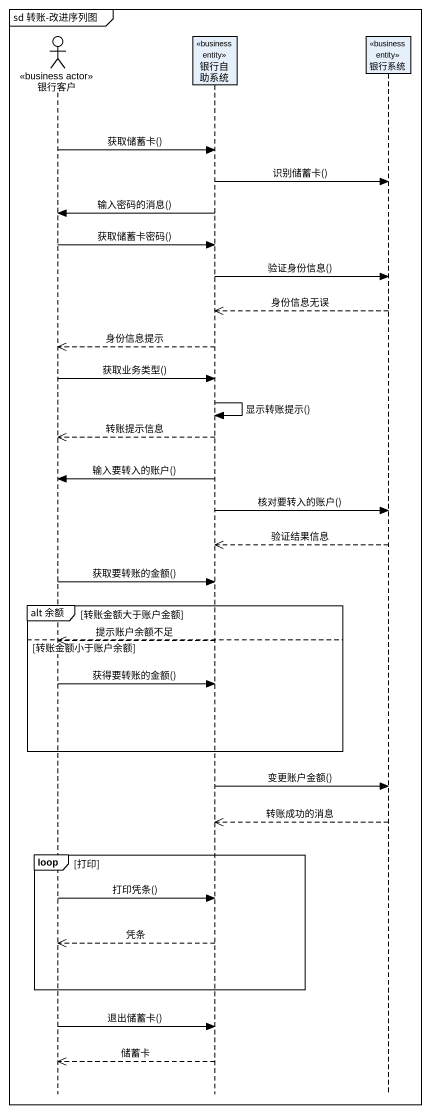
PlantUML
@startuml
mainframe sd 转账-改进序列图
hide footbox
actor 银行客户 <<business actor>>
participant 银行自助系统 <<business entity>>
participant 银行系统 <<business entity>>

银行客户 -> 银行自助系统 : 获取储蓄卡()
银行自助系统 -> 银行系统 : 识别储蓄卡()
银行自助系统 -> 银行客户 : 输入密码的消息()
银行客户 -> 银行自助系统 : 获取储蓄卡密码()
银行自助系统 -> 银行系统 : 验证身份信息()
银行系统 -->> 银行自助系统 : 身份信息无误
银行自助系统 -->> 银行客户 : 身份信息提示
银行客户 -> 银行自助系统 : 获取业务类型()
银行自助系统 -> 银行自助系统 : 显示转账提示()
银行自助系统 -->> 银行客户 : 转账提示信息
银行自助系统 -> 银行客户 : 输入要转入的账户()
银行自助系统 -> 银行系统 : 核对要转入的账户()
银行系统 -->> 银行自助系统 : 验证结果信息
银行客户 -> 银行自助系统 : 获取要转账的金额()
group alt 余额 [转账金额大于账户金额]
else 转账金额小于账户余额
  银行自助系统 -->> 银行客户 : 提示账户余额不足
  银行客户 -> 银行自助系统 : 获得要转账的金额()
end
银行自助系统 -> 银行系统 : 变更账户金额()
银行系统 -->> 银行自助系统 : 转账成功的消息
loop 打印
  银行客户 -> 银行自助系统 : 打印凭条()
  银行自助系统 -->> 银行客户 : 凭条
end
银行客户 -> 银行自助系统 : 退出储蓄卡()
银行自助系统 -->> 银行客户 : 储蓄卡
@enduml
